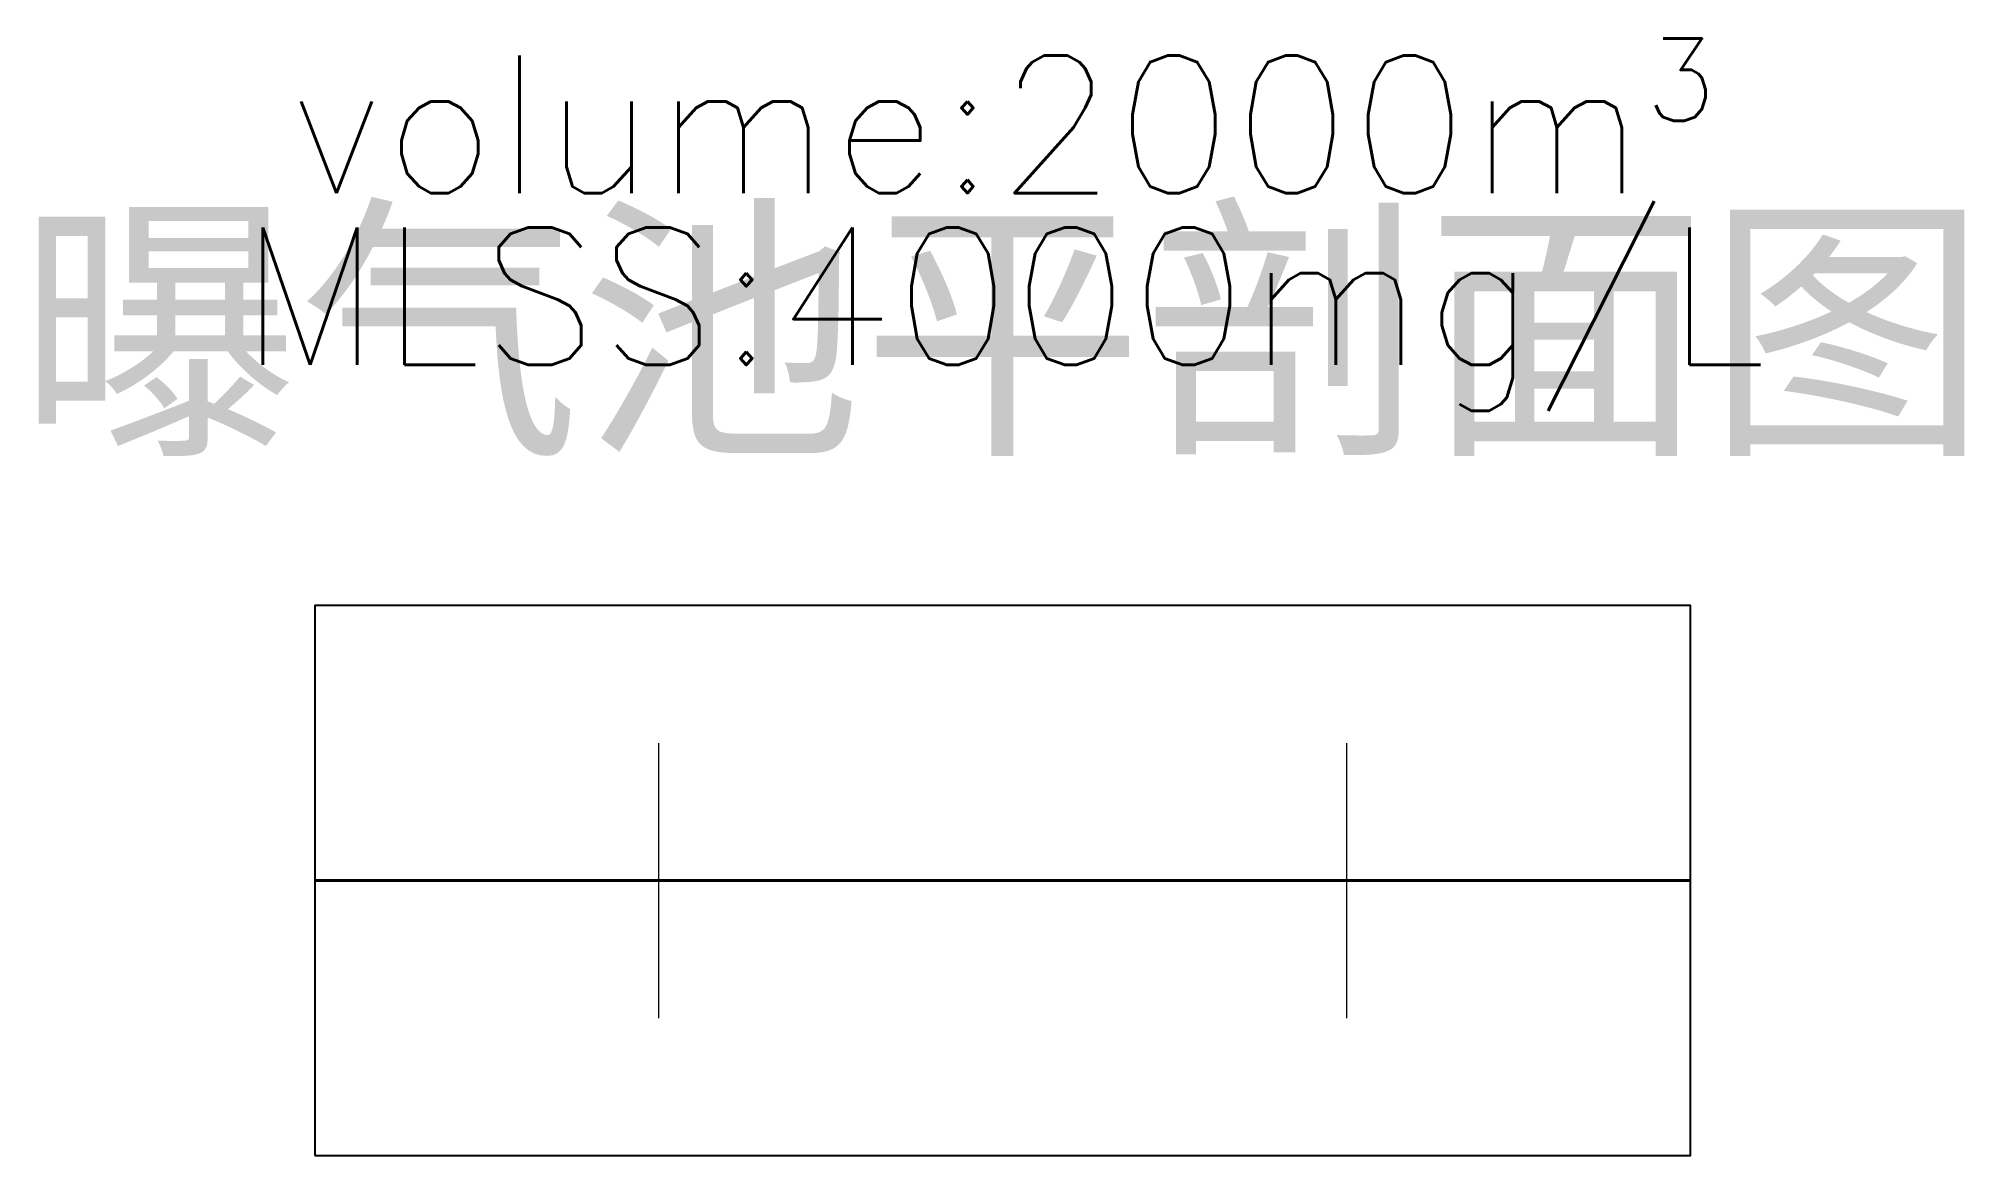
# Model space of a CAD drawing. Extents: x 4598 to 7398, y 5000 to 6625.
import ezdxf
from ezdxf.enums import TextEntityAlignment as Align

# ---------------------------------------------------------------- set-up
doc = ezdxf.new("R2010")
doc.units = 13
for name, color, linetype, lineweight in [('文字', 7, 'CONTINUOUS', 18), ('文字-标题', 7, 'CONTINUOUS', 35), ('细实线', 7, 'CONTINUOUS', 18)]:
    doc.layers.add(name, color=color, linetype=linetype, lineweight=lineweight)
doc.styles.add('ENG', font='simplex.shx')
doc.styles.add('HZ', font='simfang.ttf')

msp = doc.modelspace()

# ---------------------------------------------------------------- linework, layer by layer
at = {"layer": '池体', "lineweight": 40}
msp.add_line((5000, 5400), (7000, 5400), dxfattribs=at)
at = {"layer": '池体'}
msp.add_lwpolyline([(5000, 5000), (7000, 5000), (7000, 5800), (5000, 5800)], close=True, dxfattribs=at)
at = {"layer": '细实线'}
for p, q in [((5500, 5200), (5500, 5600)), ((6500, 5200), (6500, 5600))]:
    msp.add_line(p, q, dxfattribs=at)

# ---------------------------------------------------------------- texts
at = {"layer": '文字', "style": 'ENG'}
for s, p in [('volume:2000m³', (6000, 6500)), ('MLSS:4000mg/L', (6000, 6250))]:
    msp.add_text(s, height=200, dxfattribs=at).set_placement(p, align=Align.MIDDLE_CENTER)
at = {"layer": '文字-标题', "style": 'HZ'}
msp.add_text('曝气池平剖面图', height=300, dxfattribs=at).set_placement((6000, 6200), align=Align.MIDDLE_CENTER)

doc.saveas('drawing.dxf')
